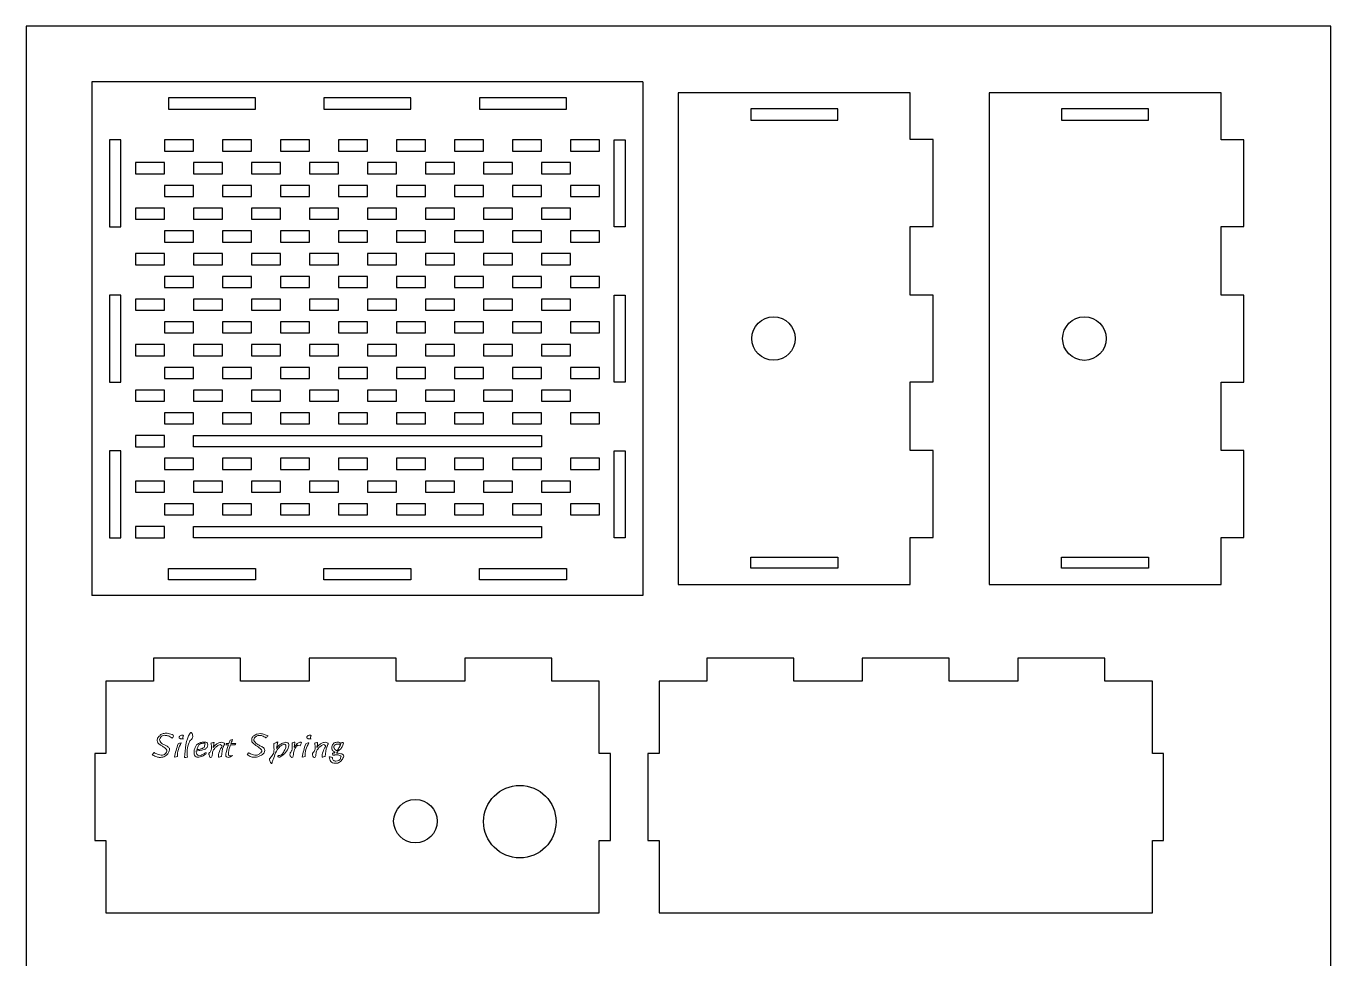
# Model space of a CAD drawing. Header units: millimetres. Extents: x 351 to 3123, y -188 to 617.
# Drawn here: x 350.5 to 800.5, y 295 to 616.9 of the extents above; entities that cross this region are included whole.
import ezdxf

# ---------------------------------------------------------------- set-up
doc = ezdxf.new("R2010")
doc.units = ezdxf.units.MM
doc.header["$LTSCALE"] = 25.4
doc.layers.add('1', color=130, linetype='Continuous', lineweight=0)
doc.layers.add('animals', color=130, linetype='Continuous')

msp = doc.modelspace()

# ---------------------------------------------------------------- linework, layer by layer
at = {"layer": '1', "color": 0}
for points in [[(400.87, 371.14), (401.38, 371.98), (400.01, 372.69), (398.42, 372.83), (397.25, 372.52), (396.41, 371.81), (396.02, 371.37), (395.79, 370.89), (395.7, 370.35), (395.98, 369.55), (396.92, 368.78), (397.76, 368.2), (398.8, 367.4), (399.08, 366.69), (398.98, 366.32), (398.48, 365.71), (397.91, 365.36), (397.08, 365.28), (395.18, 365.89), (394.69, 366.17), (394.65, 366.21), (394.43, 365.97), (394.24, 365.68), (394.04, 365.46), (394.23, 365.3), (394.57, 365.15), (395.3, 364.79), (396.46, 364.54), (397.99, 364.75), (399.19, 365.57), (399.78, 366.44), (399.93, 367.65), (399.12, 368.34), (398.2, 368.82), (397.2, 369.41), (396.73, 370.05), (396.58, 370.72), (396.78, 371.18), (397.15, 371.75), (397.86, 372.1), (399.01, 372.05), (400.18, 371.67), (400.87, 371.14)], [(409.4, 367.21), (409.89, 368.4), (410.43, 369.13), (411.26, 369.37), (412.13, 369.43), (412.19, 369.44), (412.13, 368.88), (412.05, 368.17), (411.62, 367.77), (410.55, 367.4), (409.73, 367.22), (409.4, 367.21)]]:
    msp.add_spline(points, degree=3, dxfattribs=at)
for points, knots in [([(404, 369.58), (403.27, 368.01), (402.55, 366.43), (402.73, 364.8), (402.4, 364.72), (402.08, 364.65), (401.75, 364.58), (401.95, 366.15), (402.44, 367.67), (402.93, 369.19), (403.28, 369.32), (403.64, 369.45), (404, 369.58)], [0, 0, 0, 0, 4.948116, 4.948116, 4.948116, 5.948116, 5.948116, 5.948116, 10.705115, 10.705115, 10.705115, 11.705115, 11.705115, 11.705115, 11.705115]), ([(403.73, 370.95), (404.07, 370.93), (404.42, 370.9), (404.76, 370.88), (404.68, 370.94), (404.51, 371.07), (404.53, 371.47), (404.63, 371.76), (404.83, 371.96), (404.67, 372.18), (404.3, 372.2), (403.86, 372.16), (403.47, 371.89), (403.34, 371.56), (403.2, 371.13), (403.86, 371.03), (403.71, 370.94), (403.7, 370.94)], [0, 0, 0, 0, 1, 1, 1, 1.273344, 1.626319, 2.084066, 2.207915, 2.384723, 2.722263, 3.288585, 3.718022, 4.013741, 4.37444, 4.824767, 4.855724, 4.855724, 4.855724, 4.855724]), ([(406.15, 364.57), (405.82, 364.53), (405.48, 364.5), (405.14, 364.46), (405.37, 367.47), (405.6, 370.48), (407.08, 372.9), (407.15, 372.96), (407.23, 373.01), (407.3, 373.07), (407.35, 373.07), (407.4, 373.08), (407.46, 373.08), (407.5, 373.05), (407.55, 373.02), (407.6, 372.98), (407.69, 372.82), (407.89, 372.47), (408.02, 371.92), (407.98, 371.27), (407.52, 370.76), (407.01, 370.26), (406.02, 368.31), (405.98, 366.26), (406.15, 364.57)], [0, 0, 0, 0, 1, 1, 1, 9.642179, 9.642179, 9.642179, 10.642179, 10.642179, 10.642179, 11.642179, 11.642179, 11.642179, 12.642179, 12.642179, 12.642179, 13.21714, 13.826621, 14.326672, 15.096604, 15.795232, 16.482566, 21.569731, 21.569731, 21.569731, 21.569731]), ([(412.5, 365.65), (412.5, 365.65), (411.84, 365.3), (411.13, 364.69), (409.76, 364.56), (409.01, 364.65), (408.53, 365.27), (408.41, 366.07), (408.44, 366.96), (408.79, 367.87), (409.17, 368.82), (409.99, 369.44), (410.81, 369.69), (411.6, 369.81), (412.2, 369.82), (412.76, 369.82), (413.04, 369.41), (413.21, 368.8), (413.06, 368.08), (412.63, 367.61), (411.94, 367.16), (411.05, 367.07), (410.04, 366.84), (409.52, 366.81), (409.18, 366.79), (409.19, 366.53), (409.2, 365.98), (409.57, 365.31), (410.26, 364.98), (411.07, 365.34), (411.7, 365.56), (412.81, 366.34), (412.64, 366.13), (412.59, 365.97), (412.55, 365.81), (412.5, 365.65)], [0, 0, 0, 0, 0.001028, 2.24687, 3.085058, 3.585569, 4.425257, 5.175675, 6.001996, 7.077342, 8.095232, 8.991854, 10.036034, 10.650557, 11.367735, 11.894359, 12.152151, 12.78613, 13.766663, 14.203351, 14.65194, 16.222628, 16.781674, 17.784775, 17.784775, 17.784775, 18.542898, 19.43707, 19.915512, 20.721069, 21.718909, 22.625753, 22.625753, 22.625753, 23.625753, 23.625753, 23.625753, 23.625753]), ([(414.99, 367.96), (415.01, 368.02), (415.1, 368.31), (415.24, 368.88), (415.3, 369.4), (415.33, 369.67), (414.97, 369.6), (414.62, 369.53), (414.26, 369.46), (414.34, 369.08), (414.5, 368.31), (414.49, 367.27), (414.15, 366.56), (413.84, 366.22), (413.6, 365.98), (413.48, 365.68), (413.67, 365.22), (413.73, 364.69), (414.31, 364.38), (414.66, 364.86), (414.67, 365.36), (414.85, 366), (414.81, 366.63), (415.24, 367.17), (415.64, 367.81), (416.39, 368.45), (417.06, 368.89), (417.44, 368.96), (417.66, 368.78), (417.89, 368.61), (418.11, 368.44), (417.43, 367.16), (416.75, 365.88), (416.87, 364.55), (417.22, 364.65), (417.57, 364.75), (417.93, 364.85), (418.02, 366.05), (418.14, 367.5), (418.8, 368.78), (419.03, 369.19), (418.76, 369.5), (418.3, 369.81), (417.44, 369.74), (416.49, 369.34), (415.63, 368.7), (415.17, 368.18), (414.99, 367.96)], [0, 0, 0, 0, 0.18255, 0.915252, 1.754067, 1.754067, 1.754067, 2.754067, 2.754067, 2.754067, 3.910661, 5.120568, 5.792183, 6.220434, 6.505947, 6.785023, 7.134276, 7.945373, 8.313509, 8.729561, 9.394497, 9.852925, 10.715655, 11.175193, 11.862753, 12.980423, 14.139439, 14.139439, 14.139439, 15.139439, 15.139439, 15.139439, 19.222045, 19.222045, 19.222045, 20.222045, 20.222045, 20.222045, 23.713859, 24.445349, 24.661563, 25.019644, 25.500196, 26.328001, 27.412953, 28.623679, 29.48851, 29.48851, 29.48851, 29.48851]), ([(419.47, 368.91), (419.47, 369.03), (419.47, 369.15), (419.47, 369.27), (419.79, 369.28), (420.12, 369.28), (420.45, 369.29), (420.59, 369.68), (420.75, 370.06), (420.9, 370.44), (421.18, 370.54), (421.46, 370.63), (421.74, 370.73), (421.61, 370.44), (421.39, 369.96), (421.2, 369.48), (421.13, 369.3), (421.7, 369.31), (422.26, 369.32), (422.82, 369.33), (422.73, 369.16), (422.63, 369), (422.54, 368.83), (422.02, 368.85), (421.5, 368.86), (420.98, 368.87), (420.89, 368.63), (420.67, 367.94), (420.42, 366.88), (420.26, 365.96), (420.28, 365.15), (420.65, 365.08), (420.83, 365.05), (421.15, 365.09), (421.48, 365.13), (421.8, 365.17), (421.52, 365.03), (421.05, 364.8), (420.35, 364.45), (419.19, 364.66), (419.58, 366.75), (420.01, 368.1), (420.3, 368.89), (420.01, 368.89), (419.73, 368.9), (419.44, 368.91)], [0, 0, 0, 0, 1, 1, 1, 2, 2, 2, 3.350049, 3.350049, 3.350049, 4.350049, 4.350049, 4.350049, 5.318435, 5.911801, 5.911801, 5.911801, 6.911801, 6.911801, 6.911801, 7.911801, 7.911801, 7.911801, 8.911801, 8.911801, 8.911801, 9.690192, 11.07607, 12.106427, 12.656525, 13.130174, 13.130174, 13.130174, 14.130174, 14.130174, 14.130174, 15.079659, 15.711899, 16.462121, 18.007912, 20.63462, 20.63462, 20.63462, 21.63462, 21.63462, 21.63462, 21.63462]), ([(433.96, 371.98), (433.54, 372.15), (432.69, 372.51), (431.42, 372.78), (430.16, 372.64), (429.08, 372.1), (428.29, 371.14), (428.27, 369.75), (429.56, 368.84), (430.66, 368.08), (431.48, 367.4), (431.97, 366.89), (431.7, 366.21), (431.02, 365.83), (430.05, 365.05), (428.6, 365.5), (427.68, 365.89), (427.27, 366.07), (427.09, 365.87), (426.92, 365.66), (426.74, 365.46), (427.19, 365.17), (428.02, 364.65), (429.71, 364.51), (431.3, 364.96), (432.53, 365.88), (432.92, 366.9), (432.62, 367.93), (431.45, 368.33), (430.3, 369.05), (429.36, 369.73), (428.95, 370.69), (429.36, 371.39), (429.96, 371.91), (430.92, 372.22), (432.07, 371.97), (432.84, 371.54), (433.26, 371.3), (433.28, 371.29), (433.51, 371.52), (433.74, 371.75), (433.96, 371.98)], [0, 0, 0, 0, 1.377304, 2.767315, 3.839544, 5.125772, 6.307684, 7.419538, 8.812469, 10.699158, 11.480052, 12.113102, 12.547244, 13.442498, 14.422768, 16.114149, 17.480647, 17.480647, 17.480647, 18.480647, 18.480647, 18.480647, 20.069354, 21.379381, 23.409316, 24.943473, 25.795401, 26.505225, 27.919718, 29.127588, 30.664772, 31.341409, 31.993606, 32.903435, 33.716125, 34.913185, 36.30443, 36.37254, 36.37254, 36.37254, 37.37254, 37.37254, 37.37254, 37.37254]), ([(437.29, 369.9), (436.86, 369.69), (436.44, 369.48), (436.01, 369.27), (436.01, 368.61), (436.01, 367.6), (436.02, 366.03), (435.32, 365.06), (434.74, 364.39), (434.46, 363.99), (434.42, 363.55), (434.74, 363.08), (434.88, 362.61), (435.19, 362.42), (435.34, 362.49), (435.41, 363.02), (435.89, 364.17), (436.45, 366.07), (437.56, 367.91), (438.72, 368.85), (439.67, 369.13), (440.17, 368.74), (440.11, 367.96), (439.7, 366.96), (439.17, 365.95), (438.41, 365.23), (437.84, 365.19), (437.4, 365.1), (437.29, 364.73), (437.8, 364.47), (438.63, 364.92), (439.9, 365.86), (440.87, 367.37), (441.35, 369.13), (440.48, 369.79), (439.73, 369.69), (439.03, 369.51), (438.28, 369.04), (437.45, 368.54), (437.06, 367.93), (436.85, 367.61), (436.99, 368.38), (437.14, 369.14), (437.29, 369.9)], [0, 0, 0, 0, 1, 1, 1, 2.997651, 4.031454, 5.618318, 6.38612, 6.712748, 7.062042, 7.640429, 8.353891, 8.507964, 8.603173, 8.799977, 9.983933, 12.468649, 14.640795, 16.330864, 16.891108, 17.405489, 17.944084, 19.080998, 20.671501, 21.364345, 22.053437, 22.36243, 22.607022, 22.980144, 23.714283, 25.297279, 27.692769, 29.214805, 29.962229, 30.501205, 31.41226, 32.128372, 33.141911, 34.269565, 34.269565, 34.269565, 35.269565, 35.269565, 35.269565, 35.269565]), ([(442.93, 368), (442.95, 368.09), (443.04, 368.4), (443.15, 369), (443.2, 369.52), (443.23, 369.79), (442.89, 369.7), (442.55, 369.61), (442.22, 369.52), (442.25, 369.27), (442.33, 368.69), (442.32, 367.82), (442.2, 367.05), (441.92, 366.49), (441.65, 366.12), (441.52, 365.71), (441.48, 365.31), (441.69, 364.9), (441.95, 364.61), (442.4, 364.45), (442.53, 364.82), (442.68, 365.19), (442.74, 365.77), (442.81, 366.46), (442.99, 367.15), (443.42, 367.86), (443.79, 368.4), (444.14, 368.66), (444.21, 368.71), (444.47, 368.65), (444.73, 368.59), (444.99, 368.53), (445.16, 368.88), (445.32, 369.24), (445.49, 369.59), (445.48, 369.61), (445.42, 369.7), (445.2, 369.76), (444.69, 369.72), (443.8, 369.22), (443.37, 368.46), (443.1, 368), (443.04, 368), (442.98, 368), (442.93, 368)], [0, 0, 0, 0, 0.266468, 0.990477, 1.822952, 1.822952, 1.822952, 2.822952, 2.822952, 2.822952, 3.602932, 4.577353, 5.411858, 5.905949, 6.455642, 6.771524, 7.196164, 7.621997, 8.066032, 8.45486, 8.681828, 9.087051, 9.711144, 10.367242, 11.19554, 11.824543, 12.834448, 13.12301, 13.12301, 13.12301, 14.12301, 14.12301, 14.12301, 15.12301, 15.12301, 15.12301, 15.202864, 15.445527, 15.737815, 16.736784, 18.319423, 18.319423, 18.319423, 19.319423, 19.319423, 19.319423, 19.319423]), ([(448.01, 369.59), (447.29, 368.01), (446.56, 366.44), (446.75, 364.8), (446.42, 364.73), (446.09, 364.66), (445.76, 364.59), (445.97, 366.15), (446.45, 367.67), (446.94, 369.19), (447.3, 369.32), (447.66, 369.46), (448.01, 369.59)], [0, 0, 0, 0, 4.948116, 4.948116, 4.948116, 5.948116, 5.948116, 5.948116, 10.705115, 10.705115, 10.705115, 11.705115, 11.705115, 11.705115, 11.705115]), ([(447.74, 370.96), (448.09, 370.93), (448.43, 370.91), (448.78, 370.88), (448.7, 370.94), (448.53, 371.08), (448.55, 371.48), (448.65, 371.77), (448.85, 371.97), (448.69, 372.19), (448.32, 372.21), (447.87, 372.16), (447.49, 371.9), (447.36, 371.57), (447.22, 371.14), (447.87, 371.04), (447.73, 370.95), (447.72, 370.94)], [0, 0, 0, 0, 1, 1, 1, 1.273344, 1.626319, 2.084066, 2.207915, 2.384723, 2.722263, 3.288585, 3.718022, 4.013741, 4.37444, 4.824767, 4.855724, 4.855724, 4.855724, 4.855724]), ([(450.73, 367.96), (450.75, 368.02), (450.84, 368.3), (450.98, 368.88), (451.04, 369.4), (451.07, 369.67), (450.71, 369.6), (450.36, 369.53), (450, 369.46), (450.08, 369.08), (450.24, 368.31), (450.23, 367.27), (449.89, 366.56), (449.58, 366.22), (449.35, 365.98), (449.22, 365.68), (449.41, 365.22), (449.47, 364.69), (450.05, 364.38), (450.4, 364.86), (450.41, 365.36), (450.59, 366), (450.55, 366.63), (450.98, 367.17), (451.38, 367.81), (452.13, 368.45), (452.8, 368.89), (453.18, 368.96), (453.4, 368.78), (453.63, 368.61), (453.85, 368.44), (453.17, 367.16), (452.49, 365.88), (452.61, 364.55), (452.96, 364.65), (453.32, 364.75), (453.67, 364.85), (453.76, 366.05), (453.88, 367.5), (454.54, 368.78), (454.77, 369.19), (454.5, 369.5), (454.04, 369.81), (453.18, 369.74), (452.23, 369.34), (451.37, 368.7), (450.92, 368.18), (450.73, 367.96)], [0, 0, 0, 0, 0.18255, 0.915252, 1.754067, 1.754067, 1.754067, 2.754067, 2.754067, 2.754067, 3.910661, 5.120568, 5.792183, 6.220434, 6.505947, 6.785023, 7.134276, 7.945373, 8.313509, 8.729561, 9.394497, 9.852925, 10.715655, 11.175193, 11.862753, 12.980423, 14.139439, 14.139439, 14.139439, 15.139439, 15.139439, 15.139439, 19.222045, 19.222045, 19.222045, 20.222045, 20.222045, 20.222045, 23.713859, 24.445349, 24.661563, 25.019644, 25.500196, 26.328001, 27.412953, 28.623679, 29.48851, 29.48851, 29.48851, 29.48851]), ([(457.56, 365.96), (457.62, 366.08), (457.73, 366.32), (458.01, 366.66), (458.6, 367.12), (459.43, 367.81), (459.83, 368.76), (459.98, 369.4), (459.84, 369.67), (459.59, 369.69), (459.31, 369.52), (459.07, 369.42), (458.9, 369.35), (458.87, 369.4), (458.79, 369.53), (458.59, 369.75), (458.18, 369.76), (457.66, 369.77), (457.09, 369.64), (456.54, 369.38), (456.17, 368.84), (455.92, 368.19), (455.93, 367.45), (456.32, 366.76), (456.77, 366.48), (457.03, 366.31), (457, 366.27), (456.95, 366.17), (456.85, 366.04), (456.68, 366.03), (456.51, 366.05), (456.34, 366.01), (456.15, 365.89), (456.21, 365.59), (456.33, 365.25), (456.74, 365.22), (457.08, 365.41), (457.57, 365.44), (458.36, 365.44), (458.86, 365.07), (459.19, 364.83), (459.06, 364.5), (458.94, 364.17), (458.82, 363.84), (458.67, 363.7), (458.27, 363.33), (457.51, 363.19), (456.83, 363.23), (456.36, 363.54), (456.21, 364.03), (456.17, 364.36), (456.15, 364.52), (455.79, 364.59), (455.42, 364.67), (455.06, 364.74), (455.15, 364.15), (455.27, 363.3), (456.22, 362.56), (457.1, 362.43), (458.18, 362.56), (459.36, 363.26), (459.72, 364.3), (460.27, 365.07), (459.74, 365.65), (459.01, 365.79), (458.26, 366.02), (457.77, 365.98), (457.56, 365.96)], [0, 0, 0, 0, 0.411608, 0.797075, 1.303147, 2.641997, 3.958357, 4.335782, 4.572739, 4.760017, 5.001866, 5.544889, 5.544889, 5.544889, 5.730884, 5.970054, 6.407614, 6.887739, 7.549298, 8.123006, 8.687913, 9.46172, 10.181691, 10.835579, 11.745497, 11.745497, 11.745497, 11.910729, 12.068151, 12.209384, 12.385815, 12.579395, 12.718223, 13.002695, 13.352601, 13.736369, 14.027958, 14.551874, 15.162909, 16.341082, 16.341082, 16.341082, 17.341082, 17.341082, 17.341082, 17.959938, 18.959586, 19.525222, 19.990101, 20.52549, 20.995975, 20.995975, 20.995975, 21.995975, 21.995975, 21.995975, 23.698035, 24.442078, 25.426064, 26.283427, 27.720568, 29.171488, 29.647295, 30.241017, 31.056113, 31.930762, 32.544808, 32.544808, 32.544808, 32.544808])]:
    msp.add_open_spline(points, degree=3, knots=knots, dxfattribs=at)
msp.add_rational_spline([(458.96, 369.03), (458.47, 369.14), (457.96, 369.14), (457.47, 369.03), (457.33, 368.98), (457.03, 368.87), (456.64, 368.48), (456.64, 367.8), (457.06, 367.2), (457.48, 366.93), (457.68, 366.8), (458.29, 367.43), (458.73, 368.19), (458.96, 369.03)], [1, 0.985363291991, 0.985363291991, 1, 1, 1, 1, 1, 1, 1, 1, 0.978848178879, 0.978848178879, 1], degree=3, knots=[0, 0, 0, 0, 0.419865, 0.419865, 0.419865, 0.874337, 1.362, 1.953543, 2.739806, 3.458496, 3.458496, 3.458496, 3.963645, 3.963645, 3.963645, 3.963645], dxfattribs=at)
at = {"layer": 'animals'}
for p, q in [((563.23, 597.64), (373.23, 597.64)), ((373.23, 597.64), (373.23, 420.34)), ((563.23, 597.64), (563.23, 420.34)), ((563.23, 420.34), (373.23, 420.34))]:
    msp.add_line(p, q, dxfattribs=at)
for points in [[(350.51, 286.92), (800.51, 286.92), (800.51, 616.92), (350.51, 616.92)], [(429.58, 588.29), (429.58, 592.14), (399.58, 592.14), (399.58, 588.29)], [(483.23, 588.29), (483.23, 592.14), (453.23, 592.14), (453.23, 588.29)], [(536.88, 588.29), (536.88, 592.14), (506.88, 592.14), (506.88, 588.29)], [(663.3, 494.08), (663.3, 524.08), (655.45, 524.08), (655.45, 547.73), (663.3, 547.73), (663.3, 577.73), (655.45, 577.73), (655.45, 593.93), (575.45, 593.93), (575.45, 424.23), (655.45, 424.23), (655.45, 440.43), (663.3, 440.43), (663.3, 470.43), (655.45, 470.43), (655.45, 494.08)], [(770.49, 494.05), (770.49, 524.05), (762.64, 524.05), (762.64, 547.7), (770.49, 547.7), (770.49, 577.7), (762.64, 577.7), (762.64, 593.9), (682.64, 593.9), (682.64, 424.2), (762.64, 424.2), (762.64, 440.4), (770.49, 440.4), (770.49, 470.4), (762.64, 470.4), (762.64, 494.05)], [(630.45, 584.49), (630.45, 588.34), (600.45, 588.34), (600.45, 584.49)], [(737.64, 584.47), (737.64, 588.32), (707.64, 588.32), (707.64, 584.47)], [(379.31, 547.64), (383.16, 547.64), (383.16, 577.64), (379.31, 577.64)], [(398.23, 573.79), (408.23, 573.79), (408.23, 577.64), (398.23, 577.64)], [(418.23, 573.79), (428.23, 573.79), (428.23, 577.64), (418.23, 577.64)], [(438.23, 573.79), (448.23, 573.79), (448.23, 577.64), (438.23, 577.64)], [(458.23, 573.79), (468.23, 573.79), (468.23, 577.64), (458.23, 577.64)], [(478.23, 573.79), (488.23, 573.79), (488.23, 577.64), (478.23, 577.64)], [(498.23, 573.79), (508.23, 573.79), (508.23, 577.64), (498.23, 577.64)], [(518.23, 573.79), (528.23, 573.79), (528.23, 577.64), (518.23, 577.64)], [(538.23, 573.79), (548.23, 573.79), (548.23, 577.64), (538.23, 577.64)], [(557.16, 547.64), (553.31, 547.64), (553.31, 577.64), (557.16, 577.64)], [(388.23, 565.94), (398.23, 565.94), (398.23, 569.79), (388.23, 569.79)], [(408.23, 565.94), (418.23, 565.94), (418.23, 569.79), (408.23, 569.79)], [(428.23, 565.94), (438.23, 565.94), (438.23, 569.79), (428.23, 569.79)], [(448.23, 565.94), (458.23, 565.94), (458.23, 569.79), (448.23, 569.79)], [(468.23, 565.94), (478.23, 565.94), (478.23, 569.79), (468.23, 569.79)], [(488.23, 565.94), (498.23, 565.94), (498.23, 569.79), (488.23, 569.79)], [(508.23, 565.94), (518.23, 565.94), (518.23, 569.79), (508.23, 569.79)], [(528.23, 565.94), (538.23, 565.94), (538.23, 569.79), (528.23, 569.79)], [(398.23, 558.09), (408.23, 558.09), (408.23, 561.94), (398.23, 561.94)], [(418.23, 558.09), (428.23, 558.09), (428.23, 561.94), (418.23, 561.94)], [(438.23, 558.09), (448.23, 558.09), (448.23, 561.94), (438.23, 561.94)], [(458.23, 558.09), (468.23, 558.09), (468.23, 561.94), (458.23, 561.94)], [(478.23, 558.09), (488.23, 558.09), (488.23, 561.94), (478.23, 561.94)], [(498.23, 558.09), (508.23, 558.09), (508.23, 561.94), (498.23, 561.94)], [(518.23, 558.09), (528.23, 558.09), (528.23, 561.94), (518.23, 561.94)], [(538.23, 558.09), (548.23, 558.09), (548.23, 561.94), (538.23, 561.94)], [(388.23, 550.24), (398.23, 550.24), (398.23, 554.09), (388.23, 554.09)], [(408.23, 550.24), (418.23, 550.24), (418.23, 554.09), (408.23, 554.09)], [(428.23, 550.24), (438.23, 550.24), (438.23, 554.09), (428.23, 554.09)], [(448.23, 550.24), (458.23, 550.24), (458.23, 554.09), (448.23, 554.09)], [(468.23, 550.24), (478.23, 550.24), (478.23, 554.09), (468.23, 554.09)], [(488.23, 550.24), (498.23, 550.24), (498.23, 554.09), (488.23, 554.09)], [(508.23, 550.24), (518.23, 550.24), (518.23, 554.09), (508.23, 554.09)], [(528.23, 550.24), (538.23, 550.24), (538.23, 554.09), (528.23, 554.09)], [(398.23, 542.39), (408.23, 542.39), (408.23, 546.24), (398.23, 546.24)], [(418.23, 542.39), (428.23, 542.39), (428.23, 546.24), (418.23, 546.24)], [(438.23, 542.39), (448.23, 542.39), (448.23, 546.24), (438.23, 546.24)], [(458.23, 542.39), (468.23, 542.39), (468.23, 546.24), (458.23, 546.24)], [(478.23, 542.39), (488.23, 542.39), (488.23, 546.24), (478.23, 546.24)], [(498.23, 542.39), (508.23, 542.39), (508.23, 546.24), (498.23, 546.24)], [(518.23, 542.39), (528.23, 542.39), (528.23, 546.24), (518.23, 546.24)], [(538.23, 542.39), (548.23, 542.39), (548.23, 546.24), (538.23, 546.24)], [(388.23, 534.54), (398.23, 534.54), (398.23, 538.39), (388.23, 538.39)], [(408.23, 534.54), (418.23, 534.54), (418.23, 538.39), (408.23, 538.39)], [(428.23, 534.54), (438.23, 534.54), (438.23, 538.39), (428.23, 538.39)], [(448.23, 534.54), (458.23, 534.54), (458.23, 538.39), (448.23, 538.39)], [(468.23, 534.54), (478.23, 534.54), (478.23, 538.39), (468.23, 538.39)], [(488.23, 534.54), (498.23, 534.54), (498.23, 538.39), (488.23, 538.39)], [(508.23, 534.54), (518.23, 534.54), (518.23, 538.39), (508.23, 538.39)], [(528.23, 534.54), (538.23, 534.54), (538.23, 538.39), (528.23, 538.39)], [(398.23, 526.69), (408.23, 526.69), (408.23, 530.54), (398.23, 530.54)], [(418.23, 526.69), (428.23, 526.69), (428.23, 530.54), (418.23, 530.54)], [(438.23, 526.69), (448.23, 526.69), (448.23, 530.54), (438.23, 530.54)], [(458.23, 526.69), (468.23, 526.69), (468.23, 530.54), (458.23, 530.54)], [(478.23, 526.69), (488.23, 526.69), (488.23, 530.54), (478.23, 530.54)], [(498.23, 526.69), (508.23, 526.69), (508.23, 530.54), (498.23, 530.54)], [(518.23, 526.69), (528.23, 526.69), (528.23, 530.54), (518.23, 530.54)], [(538.23, 526.69), (548.23, 526.69), (548.23, 530.54), (538.23, 530.54)], [(379.31, 493.99), (383.16, 493.99), (383.16, 523.99), (379.31, 523.99)], [(388.23, 518.84), (398.23, 518.84), (398.23, 522.69), (388.23, 522.69)], [(408.23, 518.84), (418.23, 518.84), (418.23, 522.69), (408.23, 522.69)], [(428.23, 518.84), (438.23, 518.84), (438.23, 522.69), (428.23, 522.69)], [(448.23, 518.84), (458.23, 518.84), (458.23, 522.69), (448.23, 522.69)], [(468.23, 518.84), (478.23, 518.84), (478.23, 522.69), (468.23, 522.69)], [(488.23, 518.84), (498.23, 518.84), (498.23, 522.69), (488.23, 522.69)], [(508.23, 518.84), (518.23, 518.84), (518.23, 522.69), (508.23, 522.69)], [(528.23, 518.84), (538.23, 518.84), (538.23, 522.69), (528.23, 522.69)], [(557.16, 493.99), (553.31, 493.99), (553.31, 523.99), (557.16, 523.99)], [(398.23, 510.99), (408.23, 510.99), (408.23, 514.84), (398.23, 514.84)], [(418.23, 510.99), (428.23, 510.99), (428.23, 514.84), (418.23, 514.84)], [(438.23, 510.99), (448.23, 510.99), (448.23, 514.84), (438.23, 514.84)], [(458.23, 510.99), (468.23, 510.99), (468.23, 514.84), (458.23, 514.84)], [(478.23, 510.99), (488.23, 510.99), (488.23, 514.84), (478.23, 514.84)], [(498.23, 510.99), (508.23, 510.99), (508.23, 514.84), (498.23, 514.84)], [(518.23, 510.99), (528.23, 510.99), (528.23, 514.84), (518.23, 514.84)], [(538.23, 510.99), (548.23, 510.99), (548.23, 514.84), (538.23, 514.84)], [(388.23, 503.14), (398.23, 503.14), (398.23, 506.99), (388.23, 506.99)], [(408.23, 503.14), (418.23, 503.14), (418.23, 506.99), (408.23, 506.99)], [(428.23, 503.14), (438.23, 503.14), (438.23, 506.99), (428.23, 506.99)], [(448.23, 503.14), (458.23, 503.14), (458.23, 506.99), (448.23, 506.99)], [(468.23, 503.14), (478.23, 503.14), (478.23, 506.99), (468.23, 506.99)], [(488.23, 503.14), (498.23, 503.14), (498.23, 506.99), (488.23, 506.99)], [(508.23, 503.14), (518.23, 503.14), (518.23, 506.99), (508.23, 506.99)], [(528.23, 503.14), (538.23, 503.14), (538.23, 506.99), (528.23, 506.99)], [(398.23, 495.29), (408.23, 495.29), (408.23, 499.14), (398.23, 499.14)], [(418.23, 495.29), (428.23, 495.29), (428.23, 499.14), (418.23, 499.14)], [(438.23, 495.29), (448.23, 495.29), (448.23, 499.14), (438.23, 499.14)], [(458.23, 495.29), (468.23, 495.29), (468.23, 499.14), (458.23, 499.14)], [(478.23, 495.29), (488.23, 495.29), (488.23, 499.14), (478.23, 499.14)], [(498.23, 495.29), (508.23, 495.29), (508.23, 499.14), (498.23, 499.14)], [(518.23, 495.29), (528.23, 495.29), (528.23, 499.14), (518.23, 499.14)], [(538.23, 495.29), (548.23, 495.29), (548.23, 499.14), (538.23, 499.14)], [(388.23, 487.44), (398.23, 487.44), (398.23, 491.29), (388.23, 491.29)], [(408.23, 487.44), (418.23, 487.44), (418.23, 491.29), (408.23, 491.29)], [(428.23, 487.44), (438.23, 487.44), (438.23, 491.29), (428.23, 491.29)], [(448.23, 487.44), (458.23, 487.44), (458.23, 491.29), (448.23, 491.29)], [(468.23, 487.44), (478.23, 487.44), (478.23, 491.29), (468.23, 491.29)], [(488.23, 487.44), (498.23, 487.44), (498.23, 491.29), (488.23, 491.29)], [(508.23, 487.44), (518.23, 487.44), (518.23, 491.29), (508.23, 491.29)], [(528.23, 487.44), (538.23, 487.44), (538.23, 491.29), (528.23, 491.29)], [(398.23, 479.59), (408.23, 479.59), (408.23, 483.44), (398.23, 483.44)], [(418.23, 479.59), (428.23, 479.59), (428.23, 483.44), (418.23, 483.44)], [(438.23, 479.59), (448.23, 479.59), (448.23, 483.44), (438.23, 483.44)], [(458.23, 479.59), (468.23, 479.59), (468.23, 483.44), (458.23, 483.44)], [(478.23, 479.59), (488.23, 479.59), (488.23, 483.44), (478.23, 483.44)], [(498.23, 479.59), (508.23, 479.59), (508.23, 483.44), (498.23, 483.44)], [(518.23, 479.59), (528.23, 479.59), (528.23, 483.44), (518.23, 483.44)], [(538.23, 479.59), (548.23, 479.59), (548.23, 483.44), (538.23, 483.44)], [(388.23, 471.74), (398.23, 471.74), (398.23, 475.59), (388.23, 475.59)], [(528.23, 475.59), (528.23, 471.74), (408.23, 471.74), (408.23, 475.59)], [(379.31, 440.34), (383.16, 440.34), (383.16, 470.34), (379.31, 470.34)], [(557.16, 440.34), (553.31, 440.34), (553.31, 470.34), (557.16, 470.34)], [(398.23, 463.89), (408.23, 463.89), (408.23, 467.74), (398.23, 467.74)], [(418.23, 463.89), (428.23, 463.89), (428.23, 467.74), (418.23, 467.74)], [(438.23, 463.89), (448.23, 463.89), (448.23, 467.74), (438.23, 467.74)], [(458.23, 463.89), (468.23, 463.89), (468.23, 467.74), (458.23, 467.74)], [(478.23, 463.89), (488.23, 463.89), (488.23, 467.74), (478.23, 467.74)], [(498.23, 463.89), (508.23, 463.89), (508.23, 467.74), (498.23, 467.74)], [(518.23, 463.89), (528.23, 463.89), (528.23, 467.74), (518.23, 467.74)], [(538.23, 463.89), (548.23, 463.89), (548.23, 467.74), (538.23, 467.74)], [(388.23, 456.04), (398.23, 456.04), (398.23, 459.89), (388.23, 459.89)], [(408.23, 456.04), (418.23, 456.04), (418.23, 459.89), (408.23, 459.89)], [(428.23, 456.04), (438.23, 456.04), (438.23, 459.89), (428.23, 459.89)], [(448.23, 456.04), (458.23, 456.04), (458.23, 459.89), (448.23, 459.89)], [(468.23, 456.04), (478.23, 456.04), (478.23, 459.89), (468.23, 459.89)], [(488.23, 456.04), (498.23, 456.04), (498.23, 459.89), (488.23, 459.89)], [(508.23, 456.04), (518.23, 456.04), (518.23, 459.89), (508.23, 459.89)], [(528.23, 456.04), (538.23, 456.04), (538.23, 459.89), (528.23, 459.89)], [(398.23, 448.19), (408.23, 448.19), (408.23, 452.04), (398.23, 452.04)], [(418.23, 448.19), (428.23, 448.19), (428.23, 452.04), (418.23, 452.04)], [(438.23, 448.19), (448.23, 448.19), (448.23, 452.04), (438.23, 452.04)], [(458.23, 448.19), (468.23, 448.19), (468.23, 452.04), (458.23, 452.04)], [(478.23, 448.19), (488.23, 448.19), (488.23, 452.04), (478.23, 452.04)], [(498.23, 448.19), (508.23, 448.19), (508.23, 452.04), (498.23, 452.04)], [(518.23, 448.19), (528.23, 448.19), (528.23, 452.04), (518.23, 452.04)], [(538.23, 448.19), (548.23, 448.19), (548.23, 452.04), (538.23, 452.04)], [(388.23, 440.34), (398.23, 440.34), (398.23, 444.19), (388.23, 444.19)], [(528.23, 444.19), (528.23, 440.34), (408.23, 440.34), (408.23, 444.19)], [(630.45, 433.66), (630.45, 429.81), (600.45, 429.81), (600.45, 433.66)], [(737.64, 433.63), (737.64, 429.78), (707.64, 429.78), (707.64, 433.63)], [(429.58, 429.7), (429.58, 425.85), (399.58, 425.85), (399.58, 429.7)], [(483.23, 429.7), (483.23, 425.85), (453.23, 425.85), (453.23, 429.7)], [(536.88, 429.7), (536.88, 425.85), (506.88, 425.85), (506.88, 429.7)], [(552.06, 335.88), (552.06, 365.88), (548.21, 365.88), (548.21, 390.88), (531.78, 390.88), (531.78, 398.73), (501.78, 398.73), (501.78, 390.88), (478.13, 390.88), (478.13, 398.73), (448.13, 398.73), (448.13, 390.88), (424.48, 390.88), (424.48, 398.73), (394.48, 398.73), (394.48, 390.88), (378.06, 390.88), (378.06, 365.88), (374.21, 365.88), (374.21, 335.88), (378.06, 335.88), (378.06, 310.88), (548.21, 310.88), (548.21, 335.88)], [(742.81, 335.88), (742.81, 365.88), (738.96, 365.88), (738.96, 390.88), (722.54, 390.88), (722.54, 398.73), (692.54, 398.73), (692.54, 390.88), (668.89, 390.88), (668.89, 398.73), (638.89, 398.73), (638.89, 390.88), (615.24, 390.88), (615.24, 398.73), (585.24, 398.73), (585.24, 390.88), (568.81, 390.88), (568.81, 365.88), (564.96, 365.88), (564.96, 335.88), (568.81, 335.88), (568.81, 310.88), (738.96, 310.88), (738.96, 335.88)]]:
    msp.add_lwpolyline(points, close=True, dxfattribs=at)
for centre, radius in [((608.3, 509.08), 7.5), ((715.49, 509.05), 7.5), ((520.79, 342.34), 12.5), ((484.77, 342.5), 7.5)]:
    msp.add_circle(centre, radius, dxfattribs=at)

doc.saveas('drawing.dxf')
